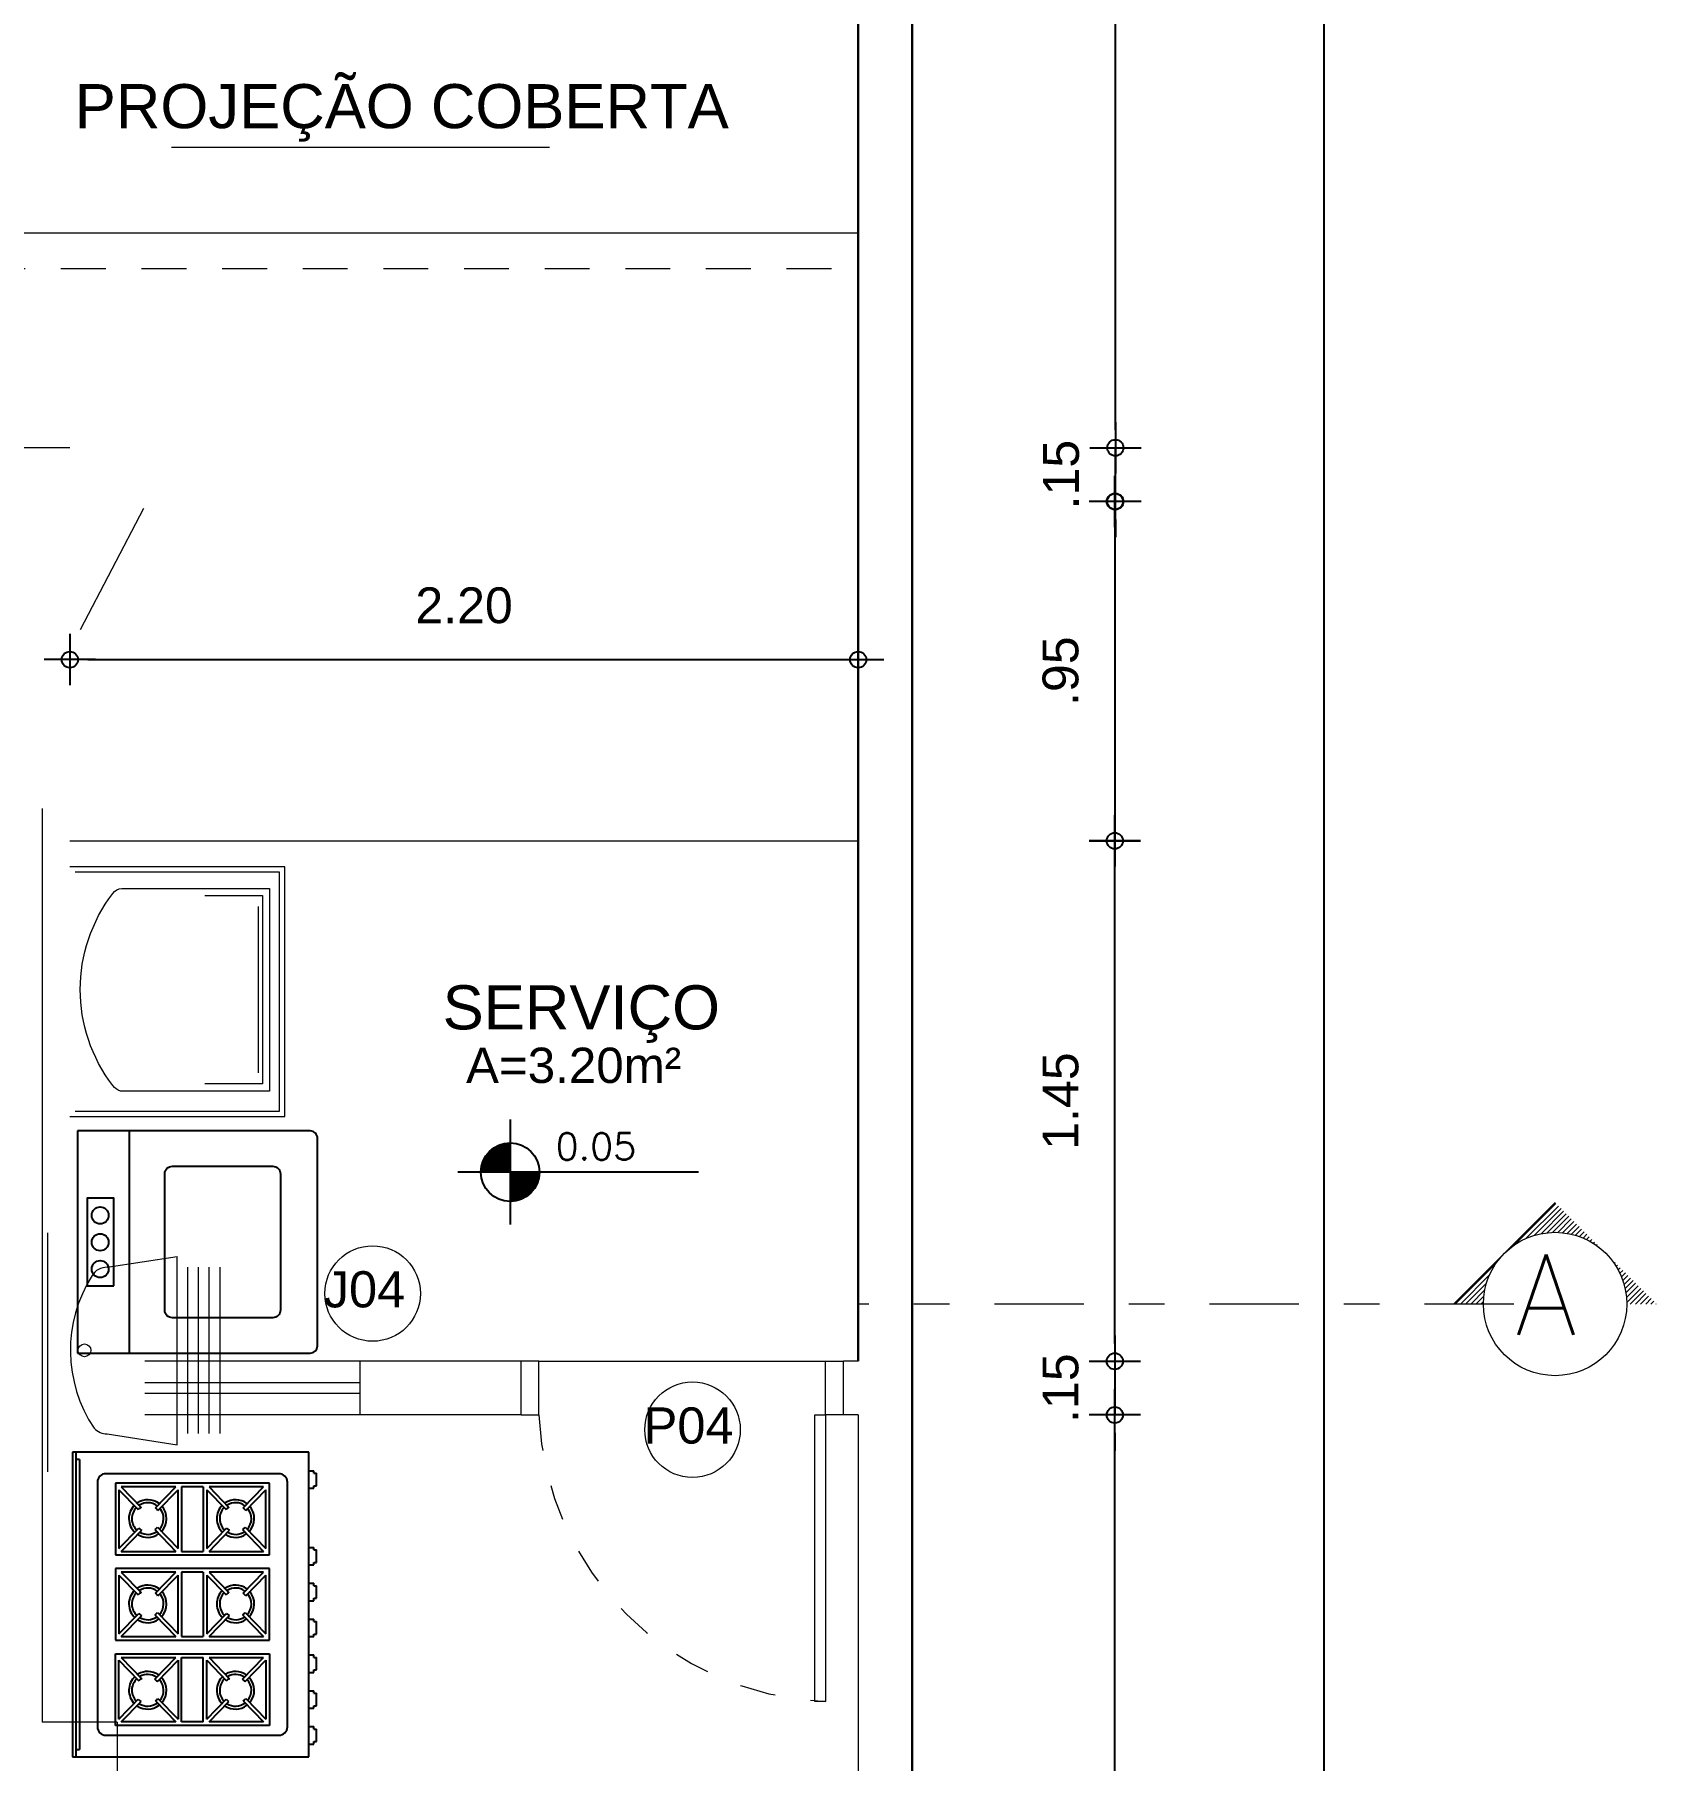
# Model space of a CAD drawing. Header units: millimetres. Extents: x 1345 to 2117, y 1214 to 1365.
# Drawn here: x 1548.671 to 1553.197, y 1286.702 to 1291.52 of the extents above; entities that cross this region are included whole.
import ezdxf
from ezdxf.enums import TextEntityAlignment as Align

# ---------------------------------------------------------------- set-up
doc = ezdxf.new("R2010")
doc.units = ezdxf.units.MM
doc.header["$LTSCALE"] = 0.5
for name, pattern in [('DASHDOT', [1, 0.5, -0.25, 0, -0.25]), ('HIDDEN', [0.375, 0.25, -0.125]), ('HIDDEN2', [0.1875, 0.125, -0.0625])]:
    doc.linetypes.add(name, pattern=pattern)
for name, color, linetype in [('Cota', 8, 'Continuous'), ('COTAS', 7, 'Continuous'), ('DIVERSOS', 4, 'Continuous'), ('ESQUADRIA', 3, 'Continuous'), ('HATCH', 8, 'Continuous'), ('LINHAS PROJEÇÃO', 1, 'DASHDOT'), ('MOBIL-I', 251, 'Continuous'), ('parede', 2, 'Continuous'), ('PISO', 8, 'Continuous'), ('PORTAS', 3, 'Continuous'), ('PROJEÇÃO', 8, 'HIDDEN2'), ('Símbolos_Gráficos', 1, 'Continuous'), ('TEXTO2', 3, 'Continuous'), ('TXT_0', 7, 'Continuous')]:
    doc.layers.add(name, color=color, linetype=linetype)
doc.layers.add('E-TXT-W', color=7, linetype='Continuous', lineweight=15)
doc.styles.add('ADITIVOCAD', font='ROMANS.shx')
doc.styles.add('r140', font='romans.shx')
doc.styles.add('SANSSERIF', font='sas_____.pfb', dxfattribs={"height": 1})
doc.styles.get("Standard").update_dxf_attribs({"font": 'arial.ttf'})
doc.dimstyles.new('ESCALA50', dxfattribs={"dimtxt": 0.1, "dimasz": 0.05, "dimexe": 0.18, "dimexo": 0.06, "dimgap": 0.1, "dimtad": 1, "dimzin": 4, "dimdsep": 46, "dimtxsty": 'Standard', "dimblk": 'BOLA', "dimcen": -0.06, "dimse1": 1, "dimse2": 1, "dimclrd": 7, "dimclrt": 7, "dimadec": 0, "dimazin": 0, "dimtfac": 1, "dimtix": 1, "dimtmove": 0, "dimatfit": 3, "dimldrblk": 'BOLA', "dimfxl": 0, "dimtolj": 1, "dimtzin": 4, "dimarcsym": 0})

# ---------------------------------------------------------------- blocks, each defined once
blk = doc.blocks.new('ADC_MCOZ_16')
for p, q in [((-0.31, 0), (-0.31, -0.65)), ((0.31, 0), (-0.31, 0)), ((0.31, -0.65), (0.31, 0)), ((0.31, -0.1442), (-0.31, -0.1442)), ((-0.29, -0.67), (0.29, -0.67))]:
    blk.add_line(p, q)
blk.add_lwpolyline([(-0.1228, -0.1012), (0.1228, -0.1012), (0.1228, -0.0275), (-0.1228, -0.0275)], close=True)
blk.add_lwpolyline([(-0.19, -0.5667, -0.414214), (-0.2115, -0.5452), (-0.2115, -0.2652, -0.414214), (-0.19, -0.2437), (0.19, -0.2437, -0.414214), (0.2115, -0.2652), (0.2115, -0.5452, -0.414214), (0.19, -0.5667)], format="xyb", close=True)
for centre in [(-0.0755, -0.0635), (-0.0008, -0.0635), (0.0744, -0.0635)]:
    blk.add_circle(centre, 0.0237)
for centre, start, end in [((-0.29, -0.65), 180, 270), ((0.29, -0.65), 270, 0)]:
    blk.add_arc(centre, 0.02, start, end)
blk = doc.blocks.new('ADC_MCOZ_19')
for p, q in [((-0.425, 0), (-0.425, -0.66)), ((0.425, 0), (-0.425, 0)), ((0.425, -0.66), (0.425, 0)), ((0.425, -0.01), (-0.425, -0.01)), ((-0.405, -0.01), (-0.405, -0.02)), ((0.405, -0.02), (-0.405, -0.02)), ((0.405, -0.02), (0.405, -0.01)), ((-0.365, -0.0934), (-0.365, -0.5766)), ((0.3416, -0.07), (-0.3416, -0.07)), ((0.365, -0.5766), (0.365, -0.0934)), ((-0.3382, -0.55), (-0.3382, -0.12)), ((-0.3382, -0.12), (-0.1382, -0.12)), ((-0.3282, -0.2885), (-0.3282, -0.1365)), ((-0.3282, -0.1365), (-0.271, -0.1919)), ((-0.3203, -0.13), (-0.2648, -0.184)), ((-0.3203, -0.13), (-0.156, -0.13)), ((-0.156, -0.13), (-0.2132, -0.1854)), ((-0.1482, -0.1365), (-0.2074, -0.1936)), ((-0.1482, -0.1365), (-0.1482, -0.2885)), ((-0.1382, -0.12), (-0.1382, -0.55)), ((-0.1, -0.12), (-0.1, -0.55)), ((0.1, -0.12), (-0.1, -0.12)), ((-0.09, -0.1365), (-0.09, -0.2885)), ((-0.09, -0.1365), (-0.0308, -0.1936)), ((-0.0821, -0.13), (-0.025, -0.1854)), ((0.0821, -0.13), (-0.0821, -0.13)), ((0.0821, -0.13), (0.0267, -0.184)), ((0.09, -0.1365), (0.0329, -0.1919)), ((0.09, -0.2885), (0.09, -0.1365)), ((0.1, -0.55), (0.1, -0.12)), ((0.1382, -0.12), (0.1382, -0.55)), ((0.3382, -0.12), (0.1382, -0.12)), ((0.1482, -0.1365), (0.2074, -0.1936)), ((0.1482, -0.1365), (0.1482, -0.2885)), ((0.156, -0.13), (0.2132, -0.1854)), ((0.3203, -0.13), (0.156, -0.13)), ((0.3203, -0.13), (0.2648, -0.184)), ((0.3282, -0.1365), (0.271, -0.1919)), ((0.3282, -0.2885), (0.3282, -0.1365)), ((0.3382, -0.55), (0.3382, -0.12)), ((-0.2692, -0.2316), (-0.3282, -0.2885)), ((-0.2622, -0.2389), (-0.3203, -0.295)), ((-0.2156, -0.2376), (-0.156, -0.295)), ((-0.2091, -0.23), (-0.1482, -0.2885)), ((-0.0291, -0.23), (-0.09, -0.2885)), ((-0.0226, -0.2376), (-0.0821, -0.295)), ((0.0241, -0.2389), (0.0821, -0.295)), ((0.031, -0.2316), (0.09, -0.2885)), ((0.2091, -0.23), (0.1482, -0.2885)), ((0.2156, -0.2376), (0.156, -0.295)), ((0.2622, -0.2389), (0.3203, -0.295)), ((0.2692, -0.2316), (0.3282, -0.2885)), ((-0.3282, -0.305), (-0.1482, -0.305)), ((-0.3282, -0.365), (-0.3282, -0.305)), ((-0.156, -0.295), (-0.3203, -0.295)), ((-0.1482, -0.305), (-0.1482, -0.365)), ((0.09, -0.305), (-0.09, -0.305)), ((-0.09, -0.305), (-0.09, -0.365)), ((-0.0821, -0.295), (0.0821, -0.295)), ((0.09, -0.365), (0.09, -0.305)), ((0.1482, -0.305), (0.1482, -0.365)), ((0.3282, -0.305), (0.1482, -0.305)), ((0.156, -0.295), (0.3203, -0.295)), ((0.3282, -0.365), (0.3282, -0.305)), ((-0.3282, -0.365), (-0.1482, -0.365)), ((-0.3282, -0.3815), (-0.271, -0.4369)), ((-0.3282, -0.5335), (-0.3282, -0.3815)), ((-0.3203, -0.375), (-0.2648, -0.429)), ((-0.3203, -0.375), (-0.156, -0.375)), ((-0.156, -0.375), (-0.2132, -0.4304)), ((-0.1482, -0.3815), (-0.2074, -0.4386)), ((-0.1482, -0.3815), (-0.1482, -0.5335)), ((0.09, -0.365), (-0.09, -0.365)), ((-0.09, -0.3815), (-0.0308, -0.4386)), ((-0.09, -0.3815), (-0.09, -0.5335)), ((0.0821, -0.375), (-0.0821, -0.375)), ((-0.0821, -0.375), (-0.025, -0.4304)), ((0.0821, -0.375), (0.0267, -0.429)), ((0.09, -0.3815), (0.0329, -0.4369)), ((0.09, -0.5335), (0.09, -0.3815)), ((0.3282, -0.365), (0.1482, -0.365)), ((0.1482, -0.3815), (0.1482, -0.5335)), ((0.1482, -0.3815), (0.2074, -0.4386)), ((0.156, -0.375), (0.2132, -0.4304)), ((0.3203, -0.375), (0.156, -0.375)), ((0.3203, -0.375), (0.2648, -0.429)), ((0.3282, -0.3815), (0.271, -0.4369)), ((0.3282, -0.5335), (0.3282, -0.3815)), ((-0.2692, -0.4766), (-0.3282, -0.5335)), ((-0.2091, -0.475), (-0.1482, -0.5335)), ((-0.0291, -0.475), (-0.09, -0.5335)), ((0.031, -0.4766), (0.09, -0.5335)), ((0.2091, -0.475), (0.1482, -0.5335)), ((0.2692, -0.4766), (0.3282, -0.5335)), ((-0.2622, -0.4839), (-0.3203, -0.54)), ((-0.2156, -0.4826), (-0.156, -0.54)), ((-0.0226, -0.4826), (-0.0821, -0.54)), ((0.0241, -0.4839), (0.0821, -0.54)), ((0.2156, -0.4826), (0.156, -0.54)), ((0.2622, -0.4839), (0.3203, -0.54)), ((-0.1382, -0.55), (-0.3382, -0.55)), ((-0.156, -0.54), (-0.3203, -0.54)), ((-0.1, -0.55), (0.1, -0.55)), ((-0.0821, -0.54), (0.0821, -0.54)), ((0.1382, -0.55), (0.3382, -0.55)), ((0.156, -0.54), (0.3203, -0.54)), ((-0.3416, -0.6), (0.3416, -0.6)), ((-0.425, -0.66), (0.425, -0.66)), ((-0.3899, -0.66), (-0.3899, -0.674)), ((-0.3899, -0.674), (-0.3829, -0.674)), ((-0.3829, -0.674), (-0.3829, -0.681)), ((-0.3479, -0.674), (-0.3479, -0.681)), ((-0.3479, -0.674), (-0.3409, -0.674)), ((-0.3409, -0.66), (-0.3409, -0.674)), ((-0.2899, -0.66), (-0.2899, -0.674)), ((-0.2899, -0.674), (-0.2829, -0.674)), ((-0.2829, -0.674), (-0.2829, -0.681)), ((-0.2479, -0.674), (-0.2479, -0.681)), ((-0.2479, -0.674), (-0.2409, -0.674)), ((-0.2409, -0.66), (-0.2409, -0.674)), ((-0.1899, -0.66), (-0.1899, -0.674)), ((-0.1899, -0.674), (-0.1829, -0.674)), ((-0.1829, -0.674), (-0.1829, -0.681)), ((-0.1479, -0.674), (-0.1479, -0.681)), ((-0.1479, -0.674), (-0.1409, -0.674)), ((-0.1409, -0.66), (-0.1409, -0.674)), ((-0.0899, -0.66), (-0.0899, -0.674)), ((-0.0899, -0.674), (-0.0829, -0.674)), ((-0.0829, -0.674), (-0.0829, -0.681)), ((-0.0479, -0.674), (-0.0479, -0.681)), ((-0.0479, -0.674), (-0.0409, -0.674)), ((-0.0409, -0.66), (-0.0409, -0.674)), ((0.0101, -0.66), (0.0101, -0.674)), ((0.0101, -0.674), (0.0171, -0.674)), ((0.0171, -0.674), (0.0171, -0.681)), ((0.0521, -0.674), (0.0521, -0.681)), ((0.0521, -0.674), (0.0591, -0.674)), ((0.0591, -0.66), (0.0591, -0.674)), ((0.1101, -0.66), (0.1101, -0.674)), ((0.1101, -0.674), (0.1171, -0.674)), ((0.1171, -0.674), (0.1171, -0.681)), ((0.1521, -0.674), (0.1521, -0.681)), ((0.1521, -0.674), (0.1591, -0.674)), ((0.1591, -0.66), (0.1591, -0.674)), ((0.3241, -0.66), (0.3241, -0.674)), ((0.3241, -0.674), (0.3311, -0.674)), ((0.3311, -0.674), (0.3311, -0.681)), ((0.3661, -0.674), (0.3661, -0.681)), ((0.3661, -0.674), (0.3731, -0.674)), ((0.3731, -0.66), (0.3731, -0.674)), ((-0.3829, -0.681), (-0.3479, -0.681)), ((-0.2829, -0.681), (-0.2479, -0.681)), ((-0.1829, -0.681), (-0.1479, -0.681)), ((-0.0829, -0.681), (-0.0479, -0.681)), ((0.0171, -0.681), (0.0521, -0.681)), ((0.1171, -0.681), (0.1521, -0.681)), ((0.3311, -0.681), (0.3661, -0.681))]:
    blk.add_line(p, q)
for centre, radius, start, end in [((-0.3416, -0.0934), 0.0234, 90, 180), ((0.3416, -0.0934), 0.0234, 360, 90), ((-0.2397, -0.2103), 0.0525, 146.7284, 216.956), ((-0.2397, -0.2103), 0.0442, 147.9107, 216.4727), ((-0.2397, -0.2103), 0.0525, 42.0892, 135.793), ((-0.2397, -0.2103), 0.0364, 133.7108, 149.5156), ((-0.2397, -0.2103), 0.0442, 42.5726, 134.909), ((-0.2397, -0.2103), 0.0364, 27.382, 43.227), ((-0.2397, -0.2103), 0.0442, 326.0457, 29.5488), ((-0.2397, -0.2103), 0.0525, 325.1618, 31.1407), ((0.0015, -0.2103), 0.0525, 148.8593, 214.8382), ((0.0015, -0.2103), 0.0442, 150.4512, 213.9543), ((0.0015, -0.2103), 0.0525, 44.207, 137.9108), ((0.0015, -0.2103), 0.0442, 45.091, 137.4274), ((0.0015, -0.2103), 0.0364, 136.773, 152.618), ((0.0015, -0.2103), 0.0364, 30.4844, 46.2892), ((0.0015, -0.2103), 0.0442, 323.5273, 32.0893), ((0.0015, -0.2103), 0.0525, 323.044, 33.2716), ((0.2397, -0.2103), 0.0525, 148.8593, 214.8382), ((0.2397, -0.2103), 0.0442, 150.4512, 213.9543), ((0.2397, -0.2103), 0.0525, 44.207, 137.9108), ((0.2397, -0.2103), 0.0442, 45.091, 137.4274), ((0.2397, -0.2103), 0.0364, 136.773, 152.618), ((0.2397, -0.2103), 0.0364, 30.4844, 46.2892), ((0.2397, -0.2103), 0.0442, 323.5273, 32.0893), ((0.2397, -0.2103), 0.0525, 323.044, 33.2716), ((-0.2397, -0.2103), 0.0364, 215.8183, 231.6632), ((-0.2397, -0.2103), 0.0364, 311.4391, 327.244), ((0.0015, -0.2103), 0.0364, 212.756, 228.5609), ((0.0015, -0.2103), 0.0364, 308.3368, 324.1817), ((0.2397, -0.2103), 0.0364, 212.756, 228.5609), ((0.2397, -0.2103), 0.0364, 308.3368, 324.1817), ((-0.2397, -0.2103), 0.0525, 227.9045, 314.2264), ((-0.2397, -0.2103), 0.0442, 229.4965, 313.0441), ((0.0015, -0.2103), 0.0525, 225.7736, 312.0955), ((0.0015, -0.2103), 0.0442, 226.9559, 310.5035), ((0.2397, -0.2103), 0.0525, 225.7736, 312.0955), ((0.2397, -0.2103), 0.0442, 226.9559, 310.5035), ((-0.2397, -0.4553), 0.0525, 146.7284, 216.956), ((-0.2397, -0.4553), 0.0442, 147.9107, 216.4727), ((-0.2397, -0.4553), 0.0525, 42.0892, 135.793), ((-0.2397, -0.4553), 0.0364, 133.7108, 149.5156), ((-0.2397, -0.4553), 0.0442, 42.5726, 134.909), ((-0.2397, -0.4553), 0.0364, 27.382, 43.227), ((-0.2397, -0.4553), 0.0442, 326.0457, 29.5488), ((-0.2397, -0.4553), 0.0525, 325.1618, 31.1407), ((0.0015, -0.4553), 0.0525, 148.8593, 214.8382), ((0.0015, -0.4553), 0.0442, 150.4512, 213.9543), ((0.0015, -0.4553), 0.0525, 44.207, 137.9108), ((0.0015, -0.4553), 0.0442, 45.091, 137.4274), ((0.0015, -0.4553), 0.0364, 136.773, 152.618), ((0.0015, -0.4553), 0.0364, 30.4844, 46.2892), ((0.0015, -0.4553), 0.0442, 323.5273, 32.0893), ((0.0015, -0.4553), 0.0525, 323.044, 33.2716), ((0.2397, -0.4553), 0.0525, 148.8593, 214.8382), ((0.2397, -0.4553), 0.0442, 150.4512, 213.9543), ((0.2397, -0.4553), 0.0525, 44.207, 137.9108), ((0.2397, -0.4553), 0.0442, 45.091, 137.4274), ((0.2397, -0.4553), 0.0364, 136.773, 152.618), ((0.2397, -0.4553), 0.0364, 30.4844, 46.2892), ((0.2397, -0.4553), 0.0442, 323.5273, 32.0893), ((0.2397, -0.4553), 0.0525, 323.044, 33.2716), ((-0.2397, -0.4553), 0.0364, 215.8183, 231.6632), ((-0.2397, -0.4553), 0.0364, 311.4391, 327.244), ((0.0015, -0.4553), 0.0364, 212.756, 228.5609), ((0.0015, -0.4553), 0.0364, 308.3368, 324.1817), ((0.2397, -0.4553), 0.0364, 212.756, 228.5609), ((0.2397, -0.4553), 0.0364, 308.3368, 324.1817), ((-0.2397, -0.4553), 0.0525, 227.9045, 314.2264), ((-0.2397, -0.4553), 0.0442, 229.4965, 313.0441), ((0.0015, -0.4553), 0.0525, 225.7736, 312.0955), ((0.0015, -0.4553), 0.0442, 226.9559, 310.5035), ((0.2397, -0.4553), 0.0525, 225.7736, 312.0955), ((0.2397, -0.4553), 0.0442, 226.9559, 310.5035), ((-0.3416, -0.5766), 0.0234, 180, 270), ((0.3416, -0.5766), 0.0234, 270, 360)]:
    blk.add_arc(centre, radius, start, end)
blk = doc.blocks.new('BOLA')
for p, q in [((0, -1.435), (0, 1.435)), ((-1.435, 0), (1.435, 0))]:
    blk.add_line(p, q)
blk.add_circle((0, 0), 0.452)
blk = doc.blocks.new('*D226')
at = {"layer": 'Cota', "color": 7, "lineweight": -2, "transparency": 16777216}
blk.add_line((1551.6857, 1290.1664), (1551.6857, 1289.3192), dxfattribs=at)
at = {"layer": 'Defpoints', "color": 0, "transparency": 16777216}
for p in [(1548.6197, 1290.2164), (1548.7697, 1289.2692), (1551.6857, 1289.2692)]:
    blk.add_point(p, dxfattribs=at)
at = {"layer": 'Cota', "color": 7, "lineweight": -2, "transparency": 16777216, "xscale": 0.05, "yscale": 0.05, "zscale": 0.05}
for p, rotation in [((1551.6857, 1290.2164), 90), ((1551.6857, 1289.2692), 270)]:
    blk.add_blockref('BOLA', p, dxfattribs=dict(at, rotation=rotation))
at = {"layer": 'Cota', "color": 7, "transparency": 16777216, "insert": (1551.5347, 1289.7428), "char_height": 0.1, "attachment_point": 5, "rotation": 90}
blk.add_mtext('\\A1;.95', dxfattribs=at)
blk = doc.blocks.new('*D227')
at = {"layer": 'Cota', "color": 7, "lineweight": -2, "transparency": 16777216}
for p, q in [((1551.6857, 1287.8664), (1551.6857, 1287.9164)), ((1551.6857, 1287.8164), (1551.6857, 1287.6664)), ((1551.6857, 1287.6164), (1551.6857, 1287.5664))]:
    blk.add_line(p, q, dxfattribs=at)
at = {"layer": 'Defpoints', "color": 0, "transparency": 16777216}
for p in [(1550.9697, 1287.8164), (1550.9697, 1287.6664), (1551.6857, 1287.6664)]:
    blk.add_point(p, dxfattribs=at)
at = {"layer": 'Cota', "color": 7, "lineweight": -2, "transparency": 16777216, "xscale": 0.05, "yscale": 0.05, "zscale": 0.05}
for p, rotation in [((1551.6857, 1287.8164), 270), ((1551.6857, 1287.6664), 90)]:
    blk.add_blockref('BOLA', p, dxfattribs=dict(at, rotation=rotation))
at = {"layer": 'Cota', "color": 7, "transparency": 16777216, "insert": (1551.5347, 1287.7414), "char_height": 0.1, "attachment_point": 5, "rotation": 90}
blk.add_mtext('\\A1;.15', dxfattribs=at)
blk = doc.blocks.new('*D260')
at = {"layer": 'Cota', "color": 7, "lineweight": -2, "transparency": 16777216}
blk.add_line((1551.6857, 1284.0164), (1551.6857, 1287.6164), dxfattribs=at)
at = {"layer": 'Defpoints', "color": 0, "transparency": 16777216}
for p in [(1548.7697, 1287.6664), (1551.6857, 1287.6664), (1548.7697, 1283.9664)]:
    blk.add_point(p, dxfattribs=at)
at = {"layer": 'Cota', "color": 7, "lineweight": -2, "transparency": 16777216, "xscale": 0.05, "yscale": 0.05, "zscale": 0.05}
for p, rotation in [((1551.6857, 1287.6664), 90), ((1551.6857, 1283.9664), 270)]:
    blk.add_blockref('BOLA', p, dxfattribs=dict(at, rotation=rotation))
at = {"layer": 'Cota', "color": 7, "transparency": 16777216, "insert": (1551.5347, 1285.8164), "char_height": 0.1, "attachment_point": 5, "rotation": 90}
blk.add_mtext('\\A1;3.70', dxfattribs=at)
blk = doc.blocks.new('Adc_nivelpl')
h = blk.add_hatch()
h.set_pattern_fill('_U', color=256, scale=0.005, angle=45, style=0, double=1)
h.set_pattern_definition([(45, (-5.8772514, -3.5161936), (-0.003535534, 0.003535534), []), (135, (-5.8772514, -3.5161936), (-0.003535534, -0.003535534), [])])
h.paths.add_polyline_path([(0.1954, -0.0865, 0.414214), (0.0865, -0.1954), (0.1954, -0.1954)])
h.paths.add_polyline_path([(0.1954, -0.1954), (0.1954, -0.3043, 0.414214), (0.3043, -0.1954)])
for p, q in [((0.1954, 0), (0.1954, -0.3908)), ((0.8958, -0.1954), (0, -0.1954))]:
    blk.add_line(p, q)
blk.add_circle((0.1954, -0.1954), 0.1089)
at = {"flags": 8}
blk.add_attdef('NIVEL', (0.3642, -0.1501), '', height=0.1, dxfattribs=at)
blk = doc.blocks.new('*D231')
at = {"layer": 'COTAS', "color": 7, "lineweight": -2, "transparency": 16777216}
blk.add_line((1548.8197, 1289.775), (1550.9197, 1289.775), dxfattribs=at)
at = {"layer": 'Defpoints', "color": 0, "transparency": 16777216}
for p in [(1548.7697, 1290.3164), (1550.9697, 1289.775), (1550.9697, 1287.8164)]:
    blk.add_point(p, dxfattribs=at)
at = {"layer": 'COTAS', "color": 7, "lineweight": -2, "transparency": 16777216, "xscale": 0.05, "yscale": 0.05, "zscale": 0.05, "rotation": 180}
blk.add_blockref('BOLA', (1548.7697, 1289.775), dxfattribs=at)
at = {"layer": 'COTAS', "color": 7, "lineweight": -2, "transparency": 16777216, "xscale": 0.05, "yscale": 0.05, "zscale": 0.05}
blk.add_blockref('BOLA', (1550.9697, 1289.775), dxfattribs=at)
at = {"layer": 'COTAS', "color": 7, "lineweight": 15, "transparency": 16777216, "insert": (1549.8697, 1289.926), "char_height": 0.1, "attachment_point": 5}
blk.add_mtext('\\A1;2.20', dxfattribs=at)
blk = doc.blocks.new('*D232')
at = {"layer": 'Cota', "color": 7, "lineweight": -2, "transparency": 16777216}
for p, q in [((1551.6873, 1290.4164), (1551.6873, 1290.4664)), ((1551.6873, 1290.2164), (1551.6873, 1290.3664)), ((1551.6873, 1290.1664), (1551.6873, 1290.1164))]:
    blk.add_line(p, q, dxfattribs=at)
at = {"layer": 'Defpoints', "color": 0, "transparency": 16777216}
for p in [(1548.7697, 1290.3664), (1551.6873, 1290.3664), (1548.6197, 1290.2164)]:
    blk.add_point(p, dxfattribs=at)
at = {"layer": 'Cota', "color": 7, "lineweight": -2, "transparency": 16777216, "xscale": 0.05, "yscale": 0.05, "zscale": 0.05}
for p, rotation in [((1551.6873, 1290.3664), 270), ((1551.6873, 1290.2164), 90)]:
    blk.add_blockref('BOLA', p, dxfattribs=dict(at, rotation=rotation))
at = {"layer": 'Cota', "color": 7, "transparency": 16777216, "insert": (1551.5362, 1290.2914), "char_height": 0.1, "attachment_point": 5, "rotation": 90}
blk.add_mtext('\\A1;.15', dxfattribs=at)
blk = doc.blocks.new('*D273')
at = {"layer": 'Cota', "color": 7, "lineweight": -2, "transparency": 16777216}
for p, q in [((1548.5459, 1294.8185), (1548.4959, 1294.8185)), ((1548.5959, 1294.8185), (1548.7459, 1294.8185)), ((1548.7959, 1294.8185), (1548.8459, 1294.8185))]:
    blk.add_line(p, q, dxfattribs=at)
at = {"layer": 'Defpoints', "color": 0, "transparency": 16777216}
for p in [(1548.7459, 1294.8185), (1548.7459, 1289.9629), (1548.5959, 1289.8129)]:
    blk.add_point(p, dxfattribs=at)
at = {"layer": 'Cota', "color": 7, "lineweight": -2, "transparency": 16777216, "xscale": 0.05, "yscale": 0.05, "zscale": 0.05}
blk.add_blockref('BOLA', (1548.5959, 1294.8185), dxfattribs=at)
at = {"layer": 'Cota', "color": 7, "lineweight": -2, "transparency": 16777216, "xscale": 0.05, "yscale": 0.05, "zscale": 0.05, "rotation": 180}
blk.add_blockref('BOLA', (1548.7459, 1294.8185), dxfattribs=at)
at = {"layer": 'Cota', "color": 7, "transparency": 16777216, "insert": (1548.6709, 1294.9696), "char_height": 0.1, "attachment_point": 5}
blk.add_mtext('\\A1;.15', dxfattribs=at)
blk = doc.blocks.new('*D274')
at = {"layer": 'Cota', "color": 7, "lineweight": -2, "transparency": 16777216}
blk.add_line((1548.7959, 1294.8185), (1550.8959, 1294.8185), dxfattribs=at)
at = {"layer": 'Defpoints', "color": 0, "transparency": 16777216}
for p in [(1550.9459, 1294.8185), (1550.9459, 1293.9629), (1548.7459, 1289.9629)]:
    blk.add_point(p, dxfattribs=at)
at = {"layer": 'Cota', "color": 7, "lineweight": -2, "transparency": 16777216, "xscale": 0.05, "yscale": 0.05, "zscale": 0.05, "rotation": 180}
blk.add_blockref('BOLA', (1548.7459, 1294.8185), dxfattribs=at)
at = {"layer": 'Cota', "color": 7, "lineweight": -2, "transparency": 16777216, "xscale": 0.05, "yscale": 0.05, "zscale": 0.05}
blk.add_blockref('BOLA', (1550.9459, 1294.8185), dxfattribs=at)
at = {"layer": 'Cota', "color": 7, "transparency": 16777216, "insert": (1549.8459, 1294.9696), "char_height": 0.1, "attachment_point": 5}
blk.add_mtext('\\A1;2.20', dxfattribs=at)
blk = doc.blocks.new('*D256')
at = {"layer": 'Cota', "color": 7, "lineweight": -2, "transparency": 16777216}
blk.add_line((1548.8197, 1284.6358), (1550.9197, 1284.6358), dxfattribs=at)
at = {"layer": 'Defpoints', "color": 0, "transparency": 16777216}
for p in [(1550.9697, 1287.4093), (1550.9697, 1284.6358), (1548.7697, 1283.9093)]:
    blk.add_point(p, dxfattribs=at)
at = {"layer": 'Cota', "color": 7, "lineweight": -2, "transparency": 16777216, "xscale": 0.05, "yscale": 0.05, "zscale": 0.05, "rotation": 180}
blk.add_blockref('BOLA', (1548.7697, 1284.6358), dxfattribs=at)
at = {"layer": 'Cota', "color": 7, "lineweight": -2, "transparency": 16777216, "xscale": 0.05, "yscale": 0.05, "zscale": 0.05}
blk.add_blockref('BOLA', (1550.9697, 1284.6358), dxfattribs=at)
at = {"layer": 'Cota', "color": 7, "transparency": 16777216, "insert": (1549.8697, 1284.7869), "char_height": 0.1, "attachment_point": 5}
blk.add_mtext('\\A1;2.20', dxfattribs=at)
blk = doc.blocks.new('*D290')
at = {"layer": 'Cota', "color": 7, "lineweight": -2, "transparency": 16777216}
blk.add_line((1551.6857, 1287.8664), (1551.6857, 1289.2192), dxfattribs=at)
at = {"layer": 'Defpoints', "color": 0, "transparency": 16777216}
for p in [(1550.9697, 1289.2692), (1551.6857, 1289.2692), (1550.9697, 1287.8164)]:
    blk.add_point(p, dxfattribs=at)
at = {"layer": 'Cota', "color": 7, "lineweight": -2, "transparency": 16777216, "xscale": 0.05, "yscale": 0.05, "zscale": 0.05}
for p, rotation in [((1551.6857, 1289.2692), 90), ((1551.6857, 1287.8164), 270)]:
    blk.add_blockref('BOLA', p, dxfattribs=dict(at, rotation=rotation))
at = {"layer": 'Cota', "color": 7, "transparency": 16777216, "insert": (1551.5347, 1288.5428), "char_height": 0.1, "attachment_point": 5, "rotation": 90}
blk.add_mtext('\\A1;1.45', dxfattribs=at)
blk = doc.blocks.new('*D291')
at = {"layer": 'Cota', "color": 7, "lineweight": -2, "transparency": 16777216}
blk.add_line((1551.6873, 1290.4164), (1551.6873, 1294.3164), dxfattribs=at)
at = {"layer": 'Defpoints', "color": 0, "transparency": 16777216}
for p in [(1550.9697, 1294.3664), (1551.6873, 1294.3664), (1548.7697, 1290.3664)]:
    blk.add_point(p, dxfattribs=at)
at = {"layer": 'Cota', "color": 7, "lineweight": -2, "transparency": 16777216, "xscale": 0.05, "yscale": 0.05, "zscale": 0.05}
for p, rotation in [((1551.6873, 1294.3664), 90), ((1551.6873, 1290.3664), 270)]:
    blk.add_blockref('BOLA', p, dxfattribs=dict(at, rotation=rotation))
at = {"layer": 'Cota', "color": 7, "transparency": 16777216, "insert": (1551.5362, 1292.3664), "char_height": 0.1, "attachment_point": 5, "rotation": 90}
blk.add_mtext('\\A1;4.00', dxfattribs=at)
blk = doc.blocks.new('*D293')
at = {"layer": 'Cota', "color": 7, "lineweight": -2, "transparency": 16777216}
blk.add_line((1552.2694, 1294.4664), (1552.2694, 1266.5664), dxfattribs=at)
at = {"layer": 'Defpoints', "color": 0, "transparency": 16777216}
for p in [(1551.1197, 1294.5164), (1551.1197, 1266.5164), (1552.2694, 1266.5164)]:
    blk.add_point(p, dxfattribs=at)
at = {"layer": 'Cota', "color": 7, "lineweight": -2, "transparency": 16777216, "xscale": 0.05, "yscale": 0.05, "zscale": 0.05}
for p, rotation in [((1552.2694, 1294.5164), 90), ((1552.2694, 1266.5164), 270)]:
    blk.add_blockref('BOLA', p, dxfattribs=dict(at, rotation=rotation))
at = {"layer": 'Cota', "color": 7, "transparency": 16777216, "insert": (1552.1183, 1280.5164), "char_height": 0.1, "attachment_point": 5, "rotation": 90}
blk.add_mtext('\\A1;28.00', dxfattribs=at)

msp = doc.modelspace()

# ---------------------------------------------------------------- hatches: boundary and pattern name
at = {"layer": 'HATCH', "lineweight": 18}
h = msp.add_hatch(dxfattribs=at)
h.set_pattern_fill('ANSI31', color=256, scale=0.0032, angle=360, style=0)
h.set_pattern_definition([(45, (1552.63134, 1288.259167), (-0.0071842, 0.0071842), [])])
h.paths.add_polyline_path([(1553.0558, 1288.1177), (1552.9143, 1288.2592), (1552.7728, 1288.1177, -0.414214)])
h.paths.add_polyline_path([(1553.1973, 1287.9762), (1553.0558, 1288.1177, -0.198912), (1553.1144, 1287.9762)])
h.paths.add_polyline_path([(1552.7728, 1288.1177), (1552.6313, 1287.9762), (1552.7142, 1287.9762, -0.198912)])

# ---------------------------------------------------------------- linework, layer by layer
at = {"lineweight": 15}
msp.add_line((1548.7069, 1288.1747), (1548.7071, 1287.5075), dxfattribs=at)
at = {"layer": 'COTAS', "color": 7, "lineweight": 15}
msp.add_line((1550.0786, 1287.8164), (1550.8786, 1287.8164), dxfattribs=at)
at = {"layer": 'DIVERSOS', "lineweight": 15}
for p, q in [((1549.5792, 1287.8164), (1548.9792, 1287.8164)), ((1549.5792, 1287.6664), (1548.9792, 1287.6664))]:
    msp.add_line(p, q, dxfattribs=at)
at = {"layer": 'E-TXT-W'}
for p, q in [((1549.0536, 1291.2051), (1550.1078, 1291.2051)), ((1548.7995, 1289.8592), (1548.9761, 1290.1979))]:
    msp.add_line(p, q, dxfattribs=at)
at = {"layer": 'ESQUADRIA', "lineweight": 15}
for p, q in [((1549.5792, 1287.7564), (1548.9792, 1287.7564)), ((1549.5792, 1287.7264), (1548.9792, 1287.7264))]:
    msp.add_line(p, q, dxfattribs=at)
at = {"layer": 'LINHAS PROJEÇÃO', "lineweight": 18}
msp.add_line((1552.7995, 1287.9762), (1550.9697, 1287.9762), dxfattribs=at)
at = {"layer": 'MOBIL-I', "lineweight": 15}
for p, q in [((1549.3697, 1289.1969), (1548.7697, 1289.1969)), ((1549.3545, 1289.1819), (1548.7844, 1289.1819)), ((1549.3547, 1288.5147), (1549.3545, 1289.1819)), ((1549.3697, 1288.4997), (1549.3697, 1289.1969)), ((1549.2962, 1288.622), (1549.2962, 1289.0861)), ((1548.7697, 1288.4997), (1549.3697, 1288.4997)), ((1548.7847, 1288.5147), (1549.3547, 1288.5147)), ((1548.8737, 1288.0789), (1549.0687, 1288.1089)), ((1549.0687, 1287.5835), (1549.0687, 1288.1089)), ((1549.0987, 1287.6148), (1549.0987, 1288.0789)), ((1549.1287, 1287.6148), (1549.1287, 1288.0789)), ((1549.1587, 1287.6148), (1549.1587, 1288.0789)), ((1549.1887, 1287.6148), (1549.1887, 1288.0789)), ((1548.8737, 1287.6135), (1549.0687, 1287.5835))]:
    msp.add_line(p, q, dxfattribs=at)
msp.add_lwpolyline([(1548.9108, 1288.5707, -0.153737), (1548.8895, 1288.5859, -0.338906), (1548.8895, 1289.1223, -0.256007), (1548.9148, 1289.1361), (1549.3268, 1289.1361), (1549.3268, 1288.5707)], format="xyb", close=True, dxfattribs=at)
msp.add_lwpolyline([(1549.1462, 1289.1161), (1549.3068, 1289.1161), (1549.3068, 1288.5907), (1549.1462, 1288.5907, -0.125189)], format="xyb", dxfattribs=at)
msp.add_circle((1548.8104, 1287.8469), 0.0177, dxfattribs=at)
for centre, radius, start, end in [((1549.1622, 1287.8469), 0.3911, 147.7458, 213.7499), ((1548.8737, 1288.0289), 0.05, 90, 147.7458), ((1548.8737, 1287.6635), 0.05, 222.7383, 270)]:
    msp.add_arc(centre, radius, start, end, dxfattribs=at)
at = {"layer": 'parede', "lineweight": 30}
msp.add_line((1551.1197, 1266.5164), (1551.1197, 1294.5164), dxfattribs=at)
at = {"layer": 'parede', "lineweight": 15}
for p, q in [((1548.7697, 1290.3664), (1544.9697, 1290.3664)), ((1548.6921, 1289.3592), (1548.6921, 1286.8092)), ((1550.0286, 1287.8164), (1549.5792, 1287.8164)), ((1549.5792, 1287.8164), (1549.5792, 1287.6664)), ((1550.0286, 1287.6664), (1550.0286, 1287.8164)), ((1550.9697, 1287.8164), (1550.9286, 1287.8164)), ((1550.9286, 1287.6664), (1550.9286, 1287.8164)), ((1550.0286, 1287.6664), (1549.5792, 1287.6664)), ((1550.9697, 1287.6664), (1550.9286, 1287.6664)), ((1550.9697, 1287.6664), (1550.9697, 1279.6164)), ((1548.9017, 1286.8092), (1548.6921, 1286.8092)), ((1548.9017, 1286.8092), (1548.9017, 1286.6592))]:
    msp.add_line(p, q, dxfattribs=at)
at = {"layer": 'parede', "lineweight": 30}
msp.add_lwpolyline([(1550.9697, 1287.8164), (1550.9697, 1294.3664)], dxfattribs=at)
at = {"layer": 'PISO', "lineweight": 15}
msp.add_line((1544.3697, 1290.9664), (1550.9697, 1290.9664), dxfattribs=at)
at = {"layer": 'PISO', "linetype": 'HIDDEN', "lineweight": 15}
msp.add_line((1544.4697, 1290.8664), (1550.9697, 1290.8664), dxfattribs=at)
at = {"layer": 'PISO', "lineweight": 15}
for centre in [(1549.6145, 1288.0055), (1550.5072, 1287.6253)]:
    msp.add_circle(centre, 0.1333, dxfattribs=at)
at = {"layer": 'PORTAS', "lineweight": 15}
for p, q in [((1550.8486, 1286.8664), (1550.8486, 1287.6664)), ((1550.8486, 1287.6664), (1550.8786, 1287.6664)), ((1550.8786, 1287.6664), (1550.8786, 1286.8664)), ((1550.8786, 1286.8664), (1550.8486, 1286.8664))]:
    msp.add_line(p, q, dxfattribs=at)
for points in [[(1550.0286, 1287.6664), (1550.0786, 1287.6664), (1550.0786, 1287.8164), (1550.0286, 1287.8164)], [(1550.9286, 1287.6664), (1550.8786, 1287.6664), (1550.8786, 1287.8164), (1550.9286, 1287.8164)]]:
    msp.add_lwpolyline(points, dxfattribs=at)
at = {"layer": 'PROJEÇÃO', "linetype": 'ByBlock', "lineweight": 15}
msp.add_line((1548.7697, 1289.2692), (1550.9697, 1289.2692), dxfattribs=at)
at = {"layer": 'PROJEÇÃO', "lineweight": 15}
msp.add_arc((1550.9139, 1287.7018), 0.8361, 182.4249, 267.5751, dxfattribs=at)
at = {"layer": 'Símbolos_Gráficos', "color": 3, "lineweight": 18}
msp.add_line((1552.6313, 1287.9762), (1552.9143, 1288.2592), dxfattribs=at)
msp.add_circle((1552.9143, 1287.9762), 0.2001, dxfattribs=at)

# ---------------------------------------------------------------- block references
at = {"layer": 'MOBIL-I', "lineweight": 15, "rotation": 89.99999999999999}
for name, p in [('ADC_MCOZ_16', (1548.7906, 1288.1493)), ('ADC_MCOZ_19', (1548.7765, 1287.1376))]:
    msp.add_blockref(name, p, dxfattribs=at)
at = {"layer": 'TXT_0', "lineweight": 15}
ref = msp.add_blockref('Adc_nivelpl', (1549.8519, 1288.4909), dxfattribs=dict(at, xscale=0.75, yscale=0.75, zscale=0.75))
ref.add_attrib('NIVEL', '0.05', (1550.1251, 1288.3784), dxfattribs={"height": 0.075, "style": 'ADITIVOCAD', "flags": 8})

# ---------------------------------------------------------------- texts
at = {"layer": 'DIVERSOS', "lineweight": 15, "char_height": 0.10106, "width": 0.373078, "attachment_point": 1}
for s, insert in [('{\\C3;J04}', (1549.478, 1288.0678)), ('{\\C3;P04}', (1550.3707, 1287.6876))]:
    msp.add_mtext(s, dxfattribs=dict(at, insert=insert))
at = {"layer": 'LINHAS PROJEÇÃO', "lineweight": 18, "style": 'r140'}
msp.add_text('A', height=0.224, dxfattribs=at).set_placement((1552.8892, 1288.0021), align=Align.MIDDLE)
at = {"layer": 'TEXTO2', "lineweight": 15, "style": 'SANSSERIF'}
for s, p in [('PROJEÇÃO COBERTA', (1548.7832, 1291.2585)), ('SERVIÇO', (1549.8099, 1288.7428))]:
    msp.add_text(s, height=0.12312, dxfattribs=at).set_placement(p)
at = {"layer": 'TXT_0', "lineweight": 15, "style": 'SANSSERIF'}
msp.add_text('A=3.20m²', height=0.0985, dxfattribs=at).set_placement((1549.8752, 1288.5933))

# ---------------------------------------------------------------- dimensions: what is measured, and where the dimension line sits
at = {"layer": 'Cota'}
for base, p1, p2, picture, middle in [((1548.7459, 1294.8185), (1548.5959, 1289.8129), (1548.7459, 1289.9629), '*D273', (1548.6709, 1294.9696)), ((1550.9459, 1294.8185), (1548.7459, 1289.9629), (1550.9459, 1293.9629), '*D274', (1549.8459, 1294.9696)), ((1550.9697, 1284.6358), (1548.7697, 1283.9093), (1550.9697, 1287.4093), '*D256', (1549.8697, 1284.7869))]:
    dim = msp.add_linear_dim(base=base, p1=p1, p2=p2, dimstyle='ESCALA50', override={"dimtmove": 1, "dimfxl": 0.18}, dxfattribs=at)
    dim.commit()
    dim.dimension.update_dxf_attribs({"geometry": picture, "text_midpoint": middle})
for base, p1, p2, picture, middle in [((1552.2694, 1266.5164), (1551.1197, 1294.5164), (1551.1197, 1266.5164), '*D293', (1552.1183, 1280.5164)), ((1551.6873, 1294.3664), (1548.7697, 1290.3664), (1550.9697, 1294.3664), '*D291', (1551.5362, 1292.3664)), ((1551.6873, 1290.3664), (1548.6197, 1290.2164), (1548.7697, 1290.3664), '*D232', (1551.5362, 1290.2914)), ((1551.6857, 1289.2692), (1548.6197, 1290.2164), (1548.7697, 1289.2692), '*D226', (1551.5347, 1289.7428)), ((1551.6857, 1289.2692), (1550.9697, 1287.8164), (1550.9697, 1289.2692), '*D290', (1551.5347, 1288.5428)), ((1551.6857, 1287.6664), (1550.9697, 1287.8164), (1550.9697, 1287.6664), '*D227', (1551.5347, 1287.7414)), ((1551.6857, 1287.6664), (1548.7697, 1283.9664), (1548.7697, 1287.6664), '*D260', (1551.5347, 1285.8164))]:
    dim = msp.add_linear_dim(base=base, p1=p1, p2=p2, angle=90, dimstyle='ESCALA50', override={"dimtmove": 1, "dimfxl": 0.18}, dxfattribs=at)
    dim.commit()
    dim.dimension.update_dxf_attribs({"geometry": picture, "text_midpoint": middle})
at = {"layer": 'COTAS', "lineweight": 15}
dim = msp.add_linear_dim(base=(1550.9697, 1289.775), p1=(1548.7697, 1290.3164), p2=(1550.9697, 1287.8164), dimstyle='ESCALA50', override={"dimfxl": 0.18}, dxfattribs=at)
dim.commit()
dim.dimension.update_dxf_attribs({"geometry": '*D231', "text_midpoint": (1549.8697, 1289.926)})

doc.saveas('drawing.dxf')
